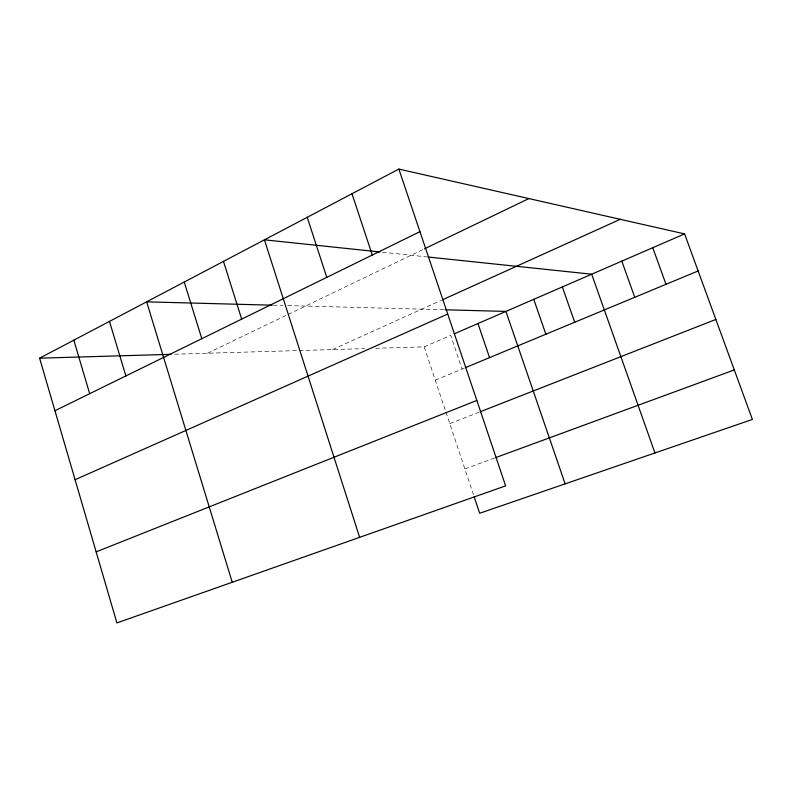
<?xml version="1.0" encoding="UTF-8"?>
<svg xmlns="http://www.w3.org/2000/svg" width="792" height="792" viewBox="0 0 792 792"><rect width="100%" height="100%" fill="white"/><g stroke="black" fill="none" stroke-linecap="round" stroke-linejoin="round"><path stroke-width="0.59" stroke-dasharray="3.96 2.97" d="M207.484 353.242L286.971 314.988M288.06 314.464L423.364 249.351M332.482 349.559L441.421 300.257M375.665 348.292L424.185 346.866L450.727 335.353L462.063 369.032M435.283 380.16L464.27 368.122M449.787 423.671L479.111 412.187M464.874 468.923L494.545 458.023M174.725 354.202L298.049 350.579M299.287 350.539L364.795 348.609M273.25 305.207L282.902 305.464M287.654 305.593L443.975 309.761M382.417 252.222L426.74 256.875M424.185 346.866L445.579 411.048M445.965 412.196L473.418 494.555"/><path stroke-width="1.19" d="M398.861 169.072L505.633 485.872L116.899 622.928L39.6 358.182L398.861 169.072L684.585 233.907L752.4 419.443L479.655 513.266L474.19 496.891M54.945 410.731L419.948 231.65M424.472 248.817L528.878 198.574M442.52 299.762L620.265 219.305M75.082 479.714L447.708 314.028M454.133 333.877L684.585 233.907M465.369 367.666L698.128 270.963M96.149 551.856L476.833 400.445M480.219 411.751L715.849 319.443M495.673 457.608L734.303 369.923M39.6 358.182L171.131 354.311M272.032 305.177L146.639 301.841L232.224 582.269M445.153 309.791L505.92 311.414L565.132 483.863M379.962 251.965L264.439 239.827L359.627 537.342M427.947 257.004L591.683 274.2L654.954 452.965M652.766 247.708L666.003 284.308M621.809 261.132L634.748 297.297M562.34 286.932L574.705 322.235M533.759 299.327L545.866 334.224M477.962 323.532L489.545 357.618M351.995 193.743L372.28 255.034M307.227 217.305L326.769 277.358M223.483 261.39L241.659 319.117M184.249 282.041L201.802 338.679M109.474 321.403L125.869 375.933M73.824 340.164L89.674 393.683"/></g></svg>
